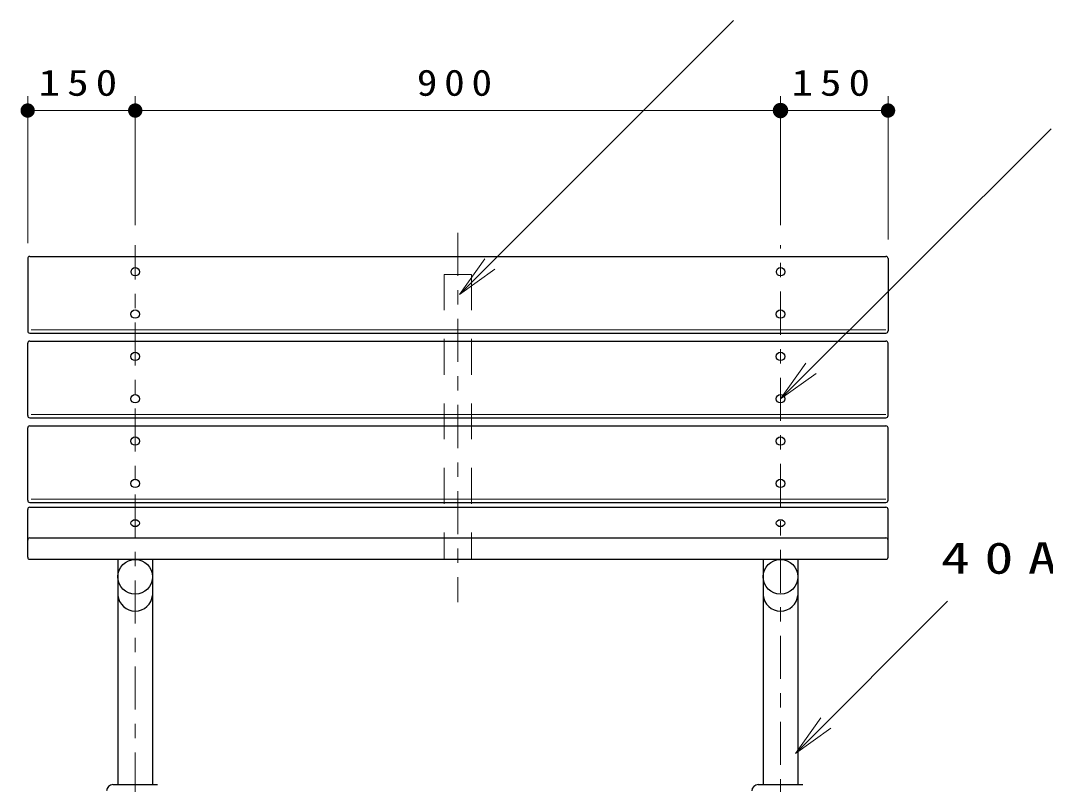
# Model space of a CAD drawing. Units: millimetres on the paper, scale 1:20. Extents: x -365 to 12, y -38 to 257.
# Drawn here: x -295.5 to -224, y 107.8 to 161.1 of the extents above; entities that cross this region are included whole.
import ezdxf

# ---------------------------------------------------------------- set-up
doc = ezdxf.new("R2010")
doc.units = ezdxf.units.MM
doc.linetypes.add('USER1', pattern=[4.5, 2.5, -2])
doc.linetypes.add('USER2', pattern=[6, 3, -1, 1, -1])
doc.layers.add('LY_1', color=7, linetype='Continuous', lineweight=25)
doc.styles.add('ＭＳ ゴシック', font='')
doc.styles.get('ＭＳ ゴシック').set_extended_font_data('MS Gothic')

# ---------------------------------------------------------------- blocks, each defined once
blk = doc.blocks.new('open_arrow')
at = {"color": 0, "linetype": 'Continuous', "lineweight": -2}
blk.add_lwpolyline([(7.5, 1.25), (0, 0), (7.5, -1.25)], dxfattribs=at)
blk = doc.blocks.new('filled_dot')
at = {"color": 0, "linetype": 'Continuous', "lineweight": -2, "const_width": 1.25}
blk.add_lwpolyline([(-0.625, 0, 1), (0.625, 0, 1)], format="xyb", close=True, dxfattribs=at)

msp = doc.modelspace()

# ---------------------------------------------------------------- linework, layer by layer
at = {"layer": 'LY_1', "lineweight": 13}
for p, q in [((-264.846, 141.975), (-245.742, 161.079)), ((-294.955, 145.549), (-294.955, 155.799)), ((-287.455, 146.799), (-287.455, 155.799)), ((-242.455, 146.799), (-242.455, 155.799)), ((-234.955, 145.799), (-234.955, 155.799)), ((-294.955, 154.799), (-287.455, 154.799)), ((-287.455, 154.799), (-242.455, 154.799)), ((-242.455, 154.799), (-234.955, 154.799)), ((-242.455, 134.699), (-223.579, 153.528)), ((-294.705, 139.497), (-235.105, 139.497)), ((-294.705, 133.591), (-235.105, 133.591)), ((-294.705, 127.685), (-235.105, 127.685)), ((-241.411, 109.966), (-230.804, 120.573))]:
    msp.add_line(p, q, dxfattribs=at)
at = {"layer": 'LY_1', "linetype": 'USER2', "lineweight": 13}
for p, q in [((-264.955, 146.263), (-264.955, 120.507)), ((-287.455, 83.024), (-287.455, 145.409)), ((-242.455, 103.167), (-242.455, 145.409))]:
    msp.add_line(p, q, dxfattribs=at)
at = {"layer": 'LY_1'}
for p, q in [((-294.955, 144.47), (-294.955, 139.426)), ((-294.805, 144.62), (-235.105, 144.62)), ((-234.955, 144.47), (-234.955, 139.426)), ((-294.805, 139.276), (-235.105, 139.276)), ((-294.805, 138.715), (-235.105, 138.715)), ((-294.955, 133.521), (-294.955, 138.565)), ((-234.955, 133.521), (-234.955, 138.565)), ((-294.805, 133.371), (-235.105, 133.371)), ((-294.955, 127.615), (-294.955, 132.659)), ((-294.805, 132.809), (-235.105, 132.809)), ((-234.955, 127.615), (-234.955, 132.659)), ((-294.805, 127.465), (-235.105, 127.465)), ((-294.955, 123.65), (-294.955, 126.982)), ((-294.805, 127.132), (-235.105, 127.132)), ((-234.955, 123.65), (-234.955, 126.982)), ((-294.805, 124.995), (-235.105, 124.995)), ((-294.805, 123.5), (-235.105, 123.5)), ((-288.67, 123.495), (-288.67, 107.795)), ((-286.24, 123.495), (-286.24, 107.795)), ((-243.67, 123.495), (-243.67, 107.795)), ((-241.24, 123.495), (-241.24, 107.795)), ((-289.005, 107.795), (-285.905, 107.795)), ((-244.005, 107.795), (-240.905, 107.795))]:
    msp.add_line(p, q, dxfattribs=at)
at = {"layer": 'LY_1', "linetype": 'USER1', "lineweight": 13}
for p, q in [((-265.905, 143.37), (-265.905, 123.5)), ((-265.905, 143.37), (-264.005, 143.37)), ((-264.005, 143.37), (-264.005, 123.5))]:
    msp.add_line(p, q, dxfattribs=at)
at = {"layer": 'LY_1'}
for centre, radius in [((-287.45, 143.557), 0.295), ((-242.45, 143.557), 0.295), ((-287.455, 140.604), 0.295), ((-242.455, 140.604), 0.295), ((-287.455, 137.651), 0.295), ((-242.455, 137.651), 0.295), ((-287.455, 134.699), 0.295), ((-242.455, 134.699), 0.295), ((-287.455, 131.746), 0.295), ((-242.455, 131.746), 0.295), ((-287.455, 128.793), 0.295), ((-242.455, 128.793), 0.295), ((-287.455, 122.28), 1.215), ((-242.455, 122.28), 1.215)]:
    msp.add_circle(centre, radius, dxfattribs=at)
for centre, radius, start, end in [((-294.805, 144.47), 0.15, 90, 180), ((-235.105, 144.47), 0.15, 0, 90), ((-294.805, 139.426), 0.15, 180, 270), ((-235.105, 139.426), 0.15, 270, 0), ((-294.805, 138.565), 0.15, 90, 180), ((-235.105, 138.565), 0.15, 0, 90), ((-294.805, 133.521), 0.15, 180, 270), ((-235.105, 133.521), 0.15, 270, 0), ((-294.805, 132.659), 0.15, 90, 180), ((-235.105, 132.659), 0.15, 0, 90), ((-294.805, 127.615), 0.15, 180, 270), ((-235.105, 127.615), 0.15, 270, 0), ((-294.805, 126.982), 0.15, 90, 180), ((-235.105, 126.982), 0.15, 0, 90), ((-294.805, 124.845), 0.15, 90, 180), ((-235.105, 124.845), 0.15, 0, 90), ((-294.805, 123.65), 0.15, 180, 270), ((-235.105, 123.65), 0.15, 270, 0), ((-287.455, 121.114), 1.222, 186.16716, 353.83282), ((-242.455, 121.114), 1.222, 186.16716, 353.83282), ((-289.005, 107.345), 0.45, 89.99998, 179.99996), ((-244.005, 107.345), 0.45, 89.99998, 179.99996)]:
    msp.add_arc(centre, radius, start, end, dxfattribs=at)
for centre in [(-287.455, 126.021), (-242.455, 126.021)]:
    msp.add_ellipse(centre, major_axis=(0.295, 0), ratio=0.821755, dxfattribs=at)

# ---------------------------------------------------------------- block references
at = {"layer": 'LY_1', "lineweight": 13, "xscale": 0.4, "yscale": 0.4}
for p in [(-294.955, 154.799), (-242.455, 154.799)]:
    msp.add_blockref('filled_dot', p, dxfattribs=at)
at = {"layer": 'LY_1', "lineweight": 13}
for name, p, xscale, yscale, rotation in [('filled_dot', (-287.455, 154.799), 0.4, 0.4, 180), ('filled_dot', (-242.455, 154.799), 0.431, 0.431, 180), ('filled_dot', (-234.955, 154.799), 0.4, 0.4, 180), ('open_arrow', (-264.846, 141.975), 0.4, 0.4, 45), ('open_arrow', (-242.455, 134.699), 0.4, 0.4, 44.9), ('open_arrow', (-241.411, 109.966), 0.4, 0.4, 45)]:
    msp.add_blockref(name, p, dxfattribs=dict(at, xscale=xscale, yscale=yscale, rotation=rotation))

# ---------------------------------------------------------------- texts
at = {"layer": 'LY_1', "style": 'ＭＳ ゴシック'}
for s, insert, char_height, attachment_point in [('\\T1.33;\\W1.2;150', (-291.205, 155.799), 1.833, 8), ('\\T1.33;\\W1.15;900', (-264.955, 155.799), 1.833, 8), ('\\T1.33;\\W1.2;150', (-238.705, 155.799), 1.833, 8), ('\\T1.5;\\W1.35;40ASGP', (-231.263, 123.573), 2.199, 4)]:
    msp.add_mtext(s, dxfattribs=dict(at, insert=insert, char_height=char_height, attachment_point=attachment_point))

doc.saveas('drawing.dxf')
